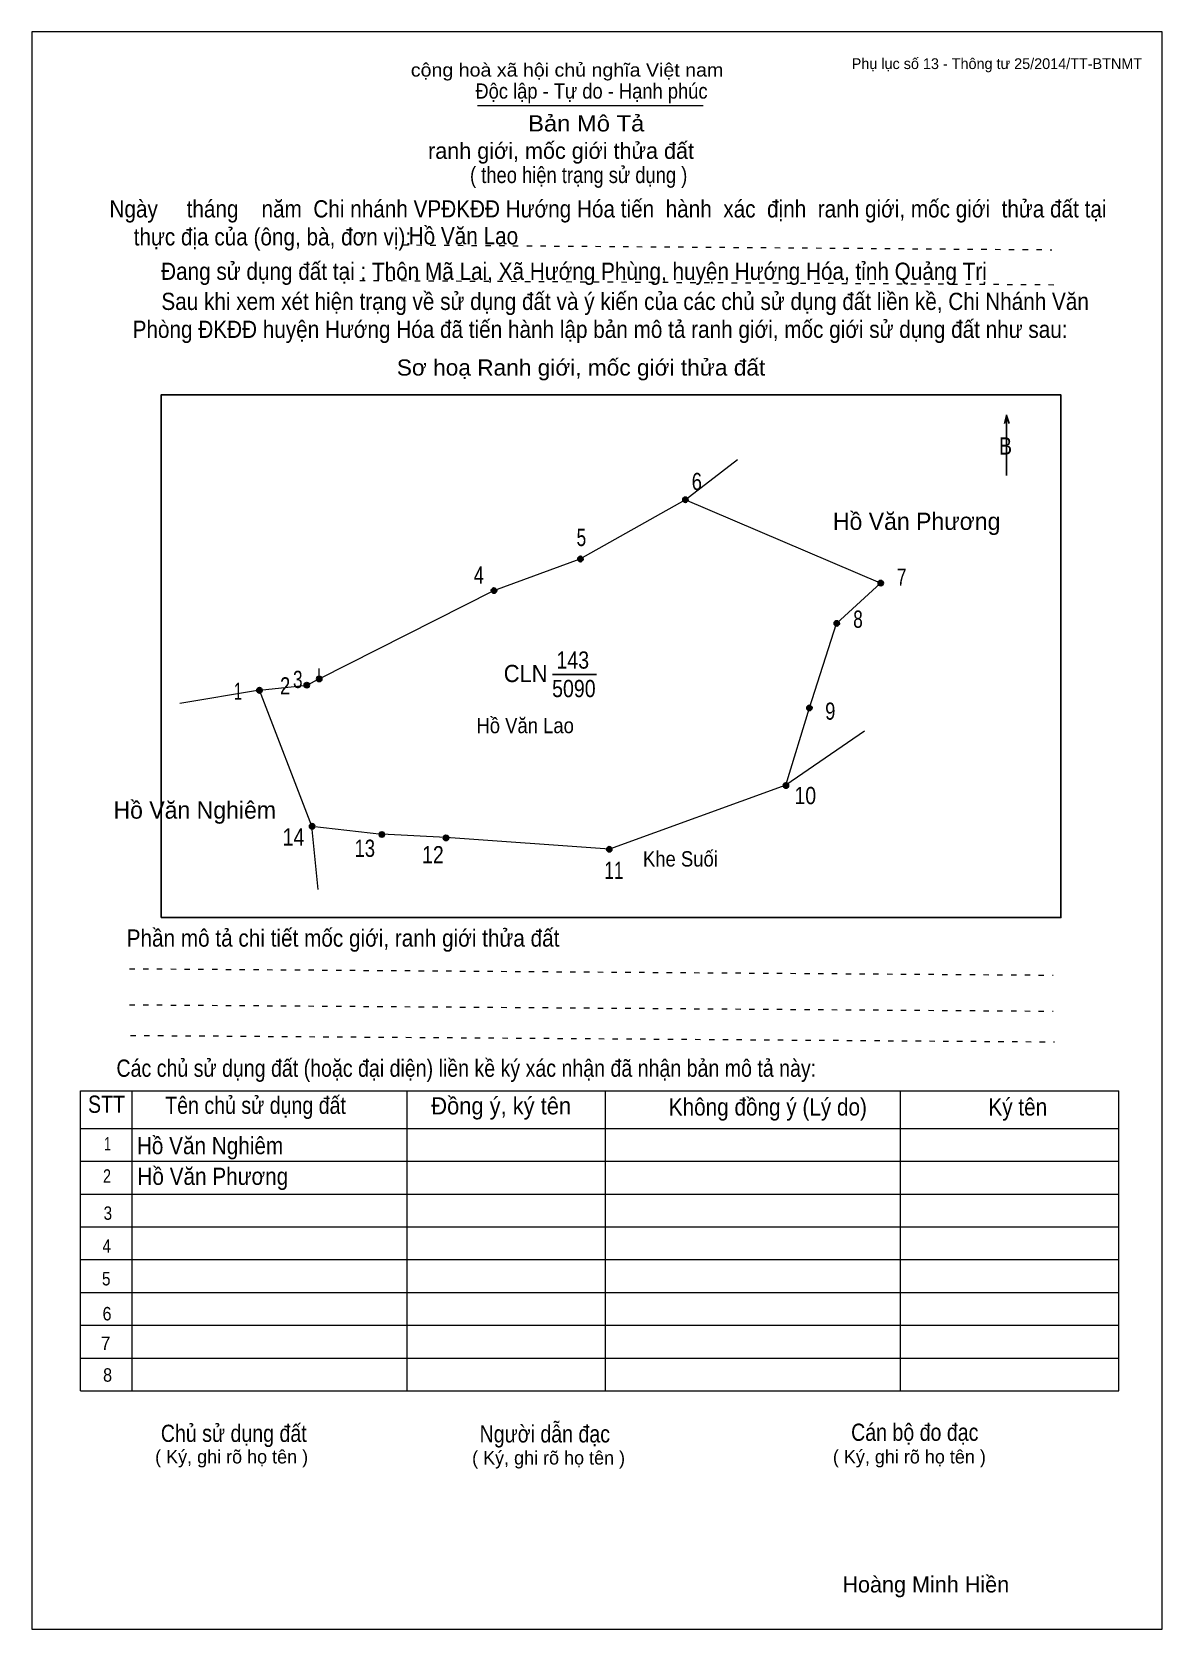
# Model space of a CAD drawing. Header units: centimetres. Extents: x 0 to 21, y 0 to 29.7.
import ezdxf
from ezdxf.enums import TextEntityAlignment as Align

# ---------------------------------------------------------------- set-up
doc = ezdxf.new("R2010")
doc.units = ezdxf.units.CM
doc.header["$LTSCALE"] = 0.13
doc.linetypes.add('DOTTED', pattern=[1.5, 0.3, -1.2])
for name, color, linetype, lineweight in [('1', 7, 'Continuous', 13), ('32', 7, 'Continuous', 25), ('33', 7, 'Continuous', 25), ('6', 7, 'Continuous', 13), ('62', 7, 'Continuous', 13)]:
    doc.layers.add(name, color=color, linetype=linetype, lineweight=lineweight)
for name, color, linetype in [('2', 7, 'Continuous'), ('34', 7, 'Continuous'), ('63', 7, 'Continuous')]:
    doc.layers.add(name, color=color, linetype=linetype)

msp = doc.modelspace()

# ---------------------------------------------------------------- hatches: boundary and pattern name
at = {"layer": '32'}
for points in [[(12.1929, 21.0005, 1), (12.0929, 21.0005, 1)], [(10.2409, 19.8986, 1), (10.1409, 19.8986, 1)], [(8.6356, 19.3106, 1), (8.5356, 19.3106, 1)], [(15.8224, 19.4503, 1), (15.7224, 19.4503, 1)], [(15.0055, 18.7018, 1), (14.9055, 18.7018, 1)], [(5.1572, 17.5524, 1), (5.0572, 17.5524, 1)], [(5.388, 17.6693, 1), (5.288, 17.6693, 1)], [(4.2776, 17.4565, 1), (4.1776, 17.4565, 1)], [(14.4973, 17.1288, 1), (14.3973, 17.1288, 1)], [(14.0613, 15.6859, 1), (13.9613, 15.6859, 1)], [(5.256, 14.9289, 1), (5.156, 14.9289, 1)], [(6.5516, 14.7759, 1), (6.4516, 14.7759, 1)], [(7.7437, 14.7132, 1), (7.6437, 14.7132, 1)], [(10.7776, 14.5005, 1), (10.6776, 14.5005, 1)]]:
    msp.add_hatch(color=256, dxfattribs=at).paths.add_polyline_path(points)

# ---------------------------------------------------------------- linework, layer by layer
at = {"layer": '1'}
msp.add_lwpolyline([(21, 0), (21, 29.7), (0, 29.7), (0, 0)], close=True, dxfattribs=at)
at = {"layer": '32'}
for centre in [(12.1429, 21.0005), (10.1909, 19.8986), (8.5856, 19.3106), (15.7724, 19.4503), (14.9555, 18.7018), (5.1072, 17.5524), (5.338, 17.6693), (4.2276, 17.4565), (14.4473, 17.1288), (14.0113, 15.6859), (5.206, 14.9289), (6.5016, 14.7759), (7.6937, 14.7132), (10.7276, 14.5005)]:
    msp.add_circle(centre, 0.05, dxfattribs=at)
at = {"layer": '33'}
msp.add_line((9.67, 17.75), (10.49, 17.75), dxfattribs=at)
at = {"layer": '6'}
for p, q in [((15.77, 19.45), (12.14, 21)), ((5.34, 17.67), (5.34, 17.86)), ((4.23, 17.46), (2.75, 17.21)), ((5.2, 14.93), (4.23, 17.46)), ((15.47, 16.7), (14.01, 15.69)), ((14.01, 15.69), (10.73, 14.5)), ((5.2, 14.93), (6.5, 14.78)), ((5.32, 13.75), (5.2, 14.93))]:
    msp.add_line(p, q, dxfattribs=at)
for points in [[(5.34, 17.67), (8.58, 19.31), (10.19, 19.9), (12.14, 21), (13.11, 21.75)], [(14.01, 15.69), (14.45, 17.13), (14.95, 18.7), (15.77, 19.45)], [(4.23, 17.46), (5.11, 17.55), (5.34, 17.67)], [(10.73, 14.5), (7.69, 14.72), (6.5, 14.78)]]:
    msp.add_lwpolyline(points, dxfattribs=at)
at = {"layer": '62'}
for p, q in [((8.28, 28.33), (12.47, 28.33)), ((0.9, 10.01), (20.2, 10.01)), ((0.9, 4.43), (0.9, 10.01)), ((1.86, 4.43), (1.86, 10.01)), ((6.97, 4.43), (6.97, 9.99)), ((10.66, 4.43), (10.66, 9.99)), ((16.14, 4.43), (16.14, 10.01)), ((20.2, 4.43), (20.2, 10.01)), ((0.9, 9.31), (20.2, 9.31)), ((0.9, 8.7), (20.2, 8.7)), ((0.9, 8.09), (20.2, 8.09)), ((0.9, 7.48), (20.2, 7.48)), ((0.9, 6.87), (20.2, 6.87)), ((0.9, 6.26), (20.2, 6.26)), ((0.9, 5.65), (20.2, 5.65)), ((0.9, 5.04), (20.2, 5.04)), ((0.9, 4.43), (20.2, 4.43))]:
    msp.add_line(p, q, dxfattribs=at)
at = {"layer": '62', "linetype": 'DOTTED'}
for p, q in [((6.89, 25.74), (18.95, 25.65)), ((6.09, 25.08), (19.04, 25)), ((1.81, 12.28), (18.98, 12.16)), ((1.81, 11.61), (18.98, 11.49)), ((1.83, 11.04), (19, 10.92))]:
    msp.add_line(p, q, dxfattribs=at)
at = {"layer": '62', "lineweight": 25}
for p, q in [((18.11, 22.58), (18.11, 21.45)), ((18.11, 22.57), (18.07, 22.42)), ((18.11, 22.57), (18.16, 22.42))]:
    msp.add_line(p, q, dxfattribs=at)
msp.add_lwpolyline([(2.4, 13.23), (19.12, 13.23), (19.12, 22.95), (2.4, 22.95)], close=True, dxfattribs=at)

# ---------------------------------------------------------------- texts
at = {"layer": '2', "width": 0.9}
for s, p in [('Hồ Văn Lao', (9.165, 16.66)), ('Khe Suối', (12.05, 14.18))]:
    msp.add_text(s, height=0.2849, dxfattribs=at).set_placement(p, align=Align.CENTER)
at = {"layer": '32'}
for s, width, p in [('6', 0.8, (12.355, 21.18)), ('5', 0.75, (10.21, 20.14)), ('4', 0.8, (8.305, 19.44)), ('7', 0.75, (16.16, 19.4)), ('8', 0.75, (15.35, 18.62)), ('3', 0.75, (4.94, 17.5)), ('1', 0.65, (3.83, 17.28)), ('2', 0.8, (4.705, 17.38)), ('9', 0.8, (14.835, 16.91)), ('10', 0.85, (14.37, 15.34)), ('14', 0.85, (4.86, 14.57)), ('13', 0.8, (6.185, 14.36)), ('12', 0.85, (7.45, 14.24)), ('11', 0.75, (10.815, 13.95))]:
    msp.add_text(s, height=0.32, dxfattribs=dict(at, width=width)).set_placement(p, align=Align.CENTER)
at = {"layer": '33'}
for s, p in [('Hồ Văn Phương', (16.44, 20.44)), ('Hồ Văn Nghiêm', (3.025, 15.07))]:
    msp.add_text(s, height=0.32, dxfattribs=at).set_placement(p, align=Align.CENTER)
at = {"layer": '33', "width": 0.85}
for s, p in [('143', (10.05, 17.86)), ('5090', (10.07, 17.33))]:
    msp.add_text(s, height=0.32, dxfattribs=at).set_placement(p, align=Align.CENTER)
at = {"layer": '33', "width": 0.95}
msp.add_text('CLN', height=0.32, dxfattribs=at).set_placement((9.58, 17.61), align=Align.RIGHT)
at = {"layer": '34', "width": 0.9}
for s, p in [('Hồ Văn Lao', (7, 25.75)), ('Hồ Văn Nghiêm', (1.95, 8.83)), ('Hồ Văn Phương', (1.96, 8.26))]:
    msp.add_text(s, height=0.32, dxfattribs=at).set_placement(p)
at = {"layer": '62'}
for s, height, width, p in [('cộng hoà xã hội chủ nghĩa Việt nam', 0.2474, 1.1, (7.04, 28.87)), ('Độc lập - Tự do - Hạnh phúc', 0.2828, 0.9, (8.24, 28.46)), ('Bản Mô Tả', 0.3, 1.1, (9.22, 27.85)), ('( theo hiện trạng sử dụng )', 0.3, 0.85, (8.14, 26.89)), ('Ngày     tháng    năm  Chi nhánh VPĐKĐĐ Hướng Hóa tiến  hành  xác  định  ranh giới, mốc giới  thửa đất tại ', 0.32, 0.9, (1.44, 26.25)), ('thực địa của (ông, bà, đơn vị): ', 0.32, 0.9, (1.89, 25.73)), ('Đang sử dụng đất tại : Thôn Mã Lai, Xã Hướng Phùng, huyện Hướng Hóa, tỉnh Quảng Trị', 0.32, 0.9, (2.4, 25.09)), ('     Sau khi xem xét hiện trạng về sử dụng đất và ý kiến của các chủ sử dụng đất liền kề, Chi Nhánh Văn ', 0.32, 0.9, (1.87, 24.53)), ('Phòng ĐKĐĐ huyện Hướng Hóa đã tiến hành lập bản mô tả ranh giới, mốc giới sử dụng đất như sau:', 0.32, 0.9, (1.87, 24.01)), ('Sơ hoạ Ranh giới, mốc giới thửa đất', 0.3, 1.05, (6.78, 23.31)), ('B', 0.32, 0.85, (17.97, 21.84)), ('Phần mô tả chi tiết mốc giới, ranh giới thửa đất ', 0.32, 0.9, (1.76, 12.69)), ('Các chủ sử dụng đất (hoặc đại diện) liền kề ký xác nhận đã nhận bản mô tả này:', 0.32, 0.85, (1.57, 10.27))]:
    msp.add_text(s, height=height, dxfattribs=dict(at, width=width)).set_placement(p)
msp.add_text('ranh giới, mốc giới thửa đất', height=0.3, dxfattribs=at).set_placement((7.36, 27.34))
for s, height, width, p in [('STT', 0.32, 0.85, (1.385, 9.6)), ('Tên chủ sử dụng đất', 0.32, 0.85, (4.155, 9.58)), ('Đồng ý, ký tên', 0.32, 0.95, (8.72, 9.57)), ('Không đồng ý (Lý do)', 0.32, 0.9, (13.675, 9.55)), ('Ký tên', 0.32, 0.9, (18.32, 9.55)), ('1', 0.25, 0.7, (1.405, 8.9)), ('2', 0.25, 0.8, (1.395, 8.3)), ('3', 0.25, 0.85, (1.41, 7.61)), ('4', 0.25, 0.85, (1.39, 7)), ('5', 0.25, 0.85, (1.38, 6.39)), ('6', 0.25, 0.9, (1.395, 5.74)), ('7', 0.25, 0.95, (1.37, 5.19)), ('8', 0.25, 0.9, (1.405, 4.6)), ('Người dẫn đạc', 0.32, 0.85, (9.53, 3.47)), ('Chủ sử dụng đất', 0.32, 0.85, (3.75, 3.48)), ('Cán bộ đo đạc', 0.32, 0.85, (16.405, 3.5))]:
    msp.add_text(s, height=height, dxfattribs=dict(at, width=width)).set_placement(p, align=Align.CENTER)
for p in [(3.71, 3.08), (9.6, 3.06), (16.305, 3.08)]:
    msp.add_text('( Ký, ghi rõ họ tên )', height=0.25, dxfattribs=at).set_placement(p, align=Align.CENTER)
at = {"layer": '63'}
msp.add_text('Phụ lục số 13 - Thông tư 25/2014/TT-BTNMT', height=0.2, dxfattribs=at).set_placement((20.63, 29.01), align=Align.RIGHT)
msp.add_text('Hoàng Minh Hiền', height=0.3, dxfattribs=at).set_placement((16.61, 0.68), align=Align.CENTER)

doc.saveas('drawing.dxf')
